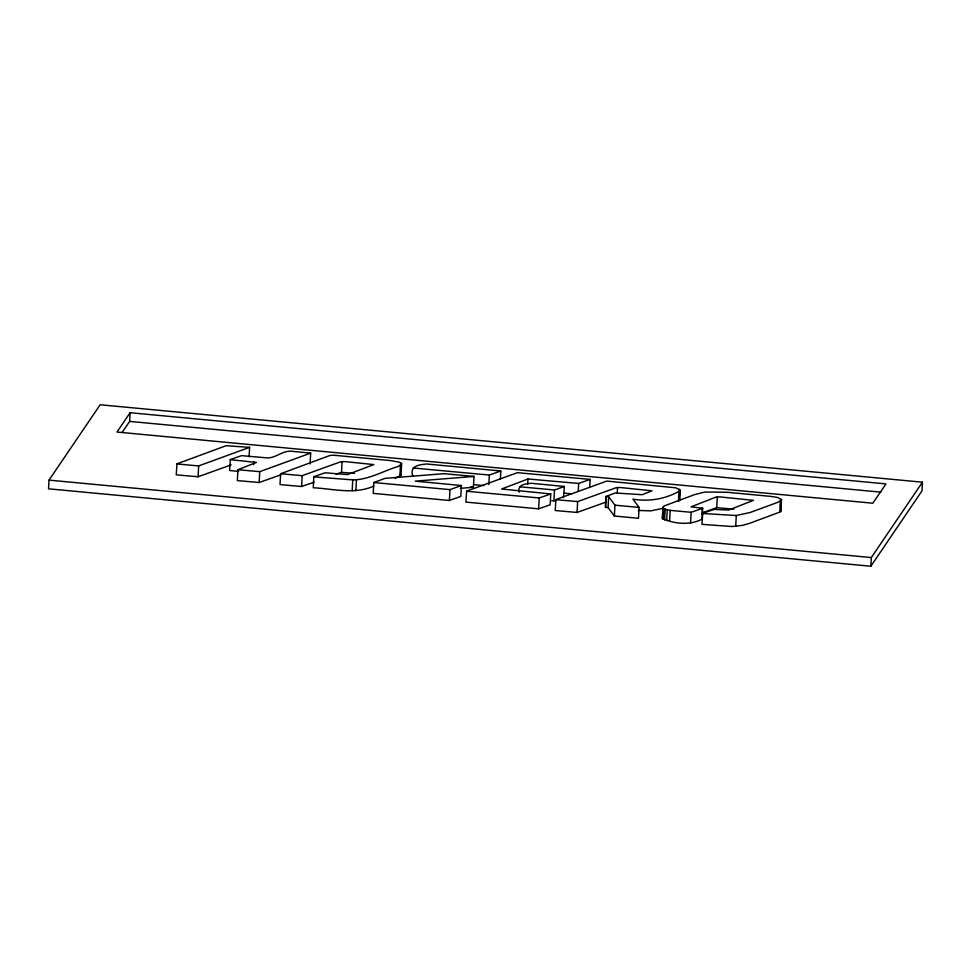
<?xml version="1.0" encoding="UTF-8"?>
<svg xmlns="http://www.w3.org/2000/svg" width="971" height="971" viewBox="0 0 971 971"><rect width="100%" height="100%" fill="white"/><g stroke="black" fill="none" stroke-linecap="round" stroke-linejoin="round"><path stroke-width="1.46" d="M49.023 480.123L48.55 488.814L870.853 566.239L921.977 490.877L922.45 482.186L100.147 404.761L49.023 480.123L871.327 557.56L922.45 482.186M122.249 432.265L129.629 421.402L130.09 412.711L885.953 483.898L872.844 503.221L116.981 432.046L130.09 412.711M231.122 464.878L198.084 476.761L176.237 474.831L177.001 463.822L226.085 445.725L249.608 447.34L249.098 456.831M198.084 476.761L198.667 465.91L249.608 447.34M238.672 471.396L229.629 470.522L230.345 459.526L241.609 455.63L266.794 457.863C275.303 458.494 282.282 450.714 290.766 451.187L310.684 453.093L310.101 463.944M281.311 474.649L259.16 482.514L237.337 480.584L237.919 469.733L256.393 462.439L230.224 459.659M253.674 464.636L253.819 461.917M259.16 482.514L259.755 471.663L310.684 453.093M314.203 482.162L301.605 486.507L280.012 484.602L280.607 473.751L329.861 455.496L333.454 455.205L390.609 460.582L399.457 462.22L401.642 463.762L400.938 475.438L395.088 478.242M301.605 486.507L302.199 475.656L340.542 461.832L344.438 461.553L373.835 464.599L347.448 474.588L325.079 472.792L313.791 476.712L313.269 487.758C333.235 488.801 354.67 494.822 373.835 486.046M335.93 474.176L341.501 472.343L342.083 461.492M352.182 490.756L352.776 479.892C368.956 479.808 383.363 470.85 398.511 466.347L401.642 463.762M355.872 490.586L356.454 479.735M474.006 476.445L415.187 481.143L461.419 485.524L460.824 496.375L449.391 500.49L373.204 493.377L373.799 482.526L385.22 478.339L444.05 473.678L474.006 476.445L473.411 487.296L460.303 488.34M399.931 476.288L400.513 465.437M400.55 469.746L400.914 462.961M412.748 476.13C409.422 465.643 419.071 464.818 426.633 463.98L500.818 470.996L500.381 479.128M449.391 500.49L449.974 489.627L461.419 485.524M590.15 479.407L578.68 483.461L527.969 478.994L501.582 488.996L550.751 493.936L550.156 504.786L538.626 508.828L465.898 502.104L466.663 491.108L517.422 472.671L590.15 479.407L589.7 487.539M488.838 484.553L489.348 475.05L500.818 470.996M519.279 492.2C516.79 484.553 526.27 483.546 531.61 483.303L564.369 486.471L563.459 497.589M527.678 484.42L527.969 478.994M538.626 508.828L539.208 497.977L550.751 493.936M551.734 500.793L553.907 500.83L554.502 489.979L564.369 486.471M606.001 502.092L577.053 512.457L555.206 510.515L555.97 499.507L606.729 481.082L675.755 487.806L680.052 490.003L679.469 500.854M577.053 512.457L577.648 501.594L615.99 487.782L619.886 487.491L652.002 490.792L642.147 494.712L615.25 492.977L605.94 496.484L605.358 507.335L608.077 507.627L614.376 516.026L638.493 518.271L639.088 507.42L632.958 499.13C649.065 501.934 665.815 498.96 679.931 490.828L680.052 490.003M578.231 491.605L578.68 483.461M605.649 507.396L605.94 496.484M608.077 507.627L608.671 496.776L606.244 496.545M614.376 516.026L614.971 505.175L608.671 496.776M617.24 492.855L617.532 487.43M662.404 518.502L662.987 507.639L664.115 505.964L694.447 494.664L704.764 492.042L726.721 492.236L770.367 496.351L777.201 497.358L781.534 499.543L780.83 511.207L779.822 512.069L749.478 523.369L742.524 525.384L731.988 526.513L701.972 524.34L702.737 513.331L714.025 509.423L728.748 510.006L753.46 500.344L719.669 496.885L715.773 497.176L691.049 506.838L702.688 508.246L702.094 519.097C690.138 525.602 674.165 523.964 662.404 518.502L663.108 506.826M663.12 519.303L663.715 508.452L662.987 507.639M664.577 520.043L665.171 509.192L663.715 508.452M666.701 520.674L667.283 509.824L665.171 509.192M669.577 521.221L670.172 510.37L667.283 509.824M678.426 501.17L678.935 491.666M679.178 491.909L679.324 489.19M679.421 500.32L679.931 490.828M690.551 523.138L691.146 512.287L702.688 508.246M702.021 514.97L702.385 508.185M703.125 512.482L716.719 507.687L717.314 496.824M735.702 526.355L736.285 515.504L750.073 512.518L778.39 502.116L781.534 499.543M779.822 512.069L780.405 501.218M780.514 504.155L780.83 511.207M870.853 566.239L871.327 557.56M400.938 475.438L400.331 473.812M661.846 508.586L650.728 510.892L638.384 510.418M553.907 500.83L555.764 500.466M736.285 515.504L702.567 513.489M352.776 479.892L313.609 476.858M198.667 465.91L176.819 463.98M302.199 475.656L280.607 473.751M554.502 489.979L519.57 486.774M539.208 497.977L466.493 491.253M577.648 501.594L555.8 499.664M691.146 512.287L670.172 510.37M259.755 471.663L237.919 469.733M489.348 475.05L413.197 467.998M341.501 472.343L354.354 473.387M716.719 507.687L734.04 509.144M639.088 507.42L614.971 505.175M449.974 489.627L373.799 482.526M129.629 421.402L880.952 492.151M473.435 484.602L483.874 485.585M564.2 493.159L571.688 493.863M470.486 487.017L473.411 487.296"/></g></svg>
